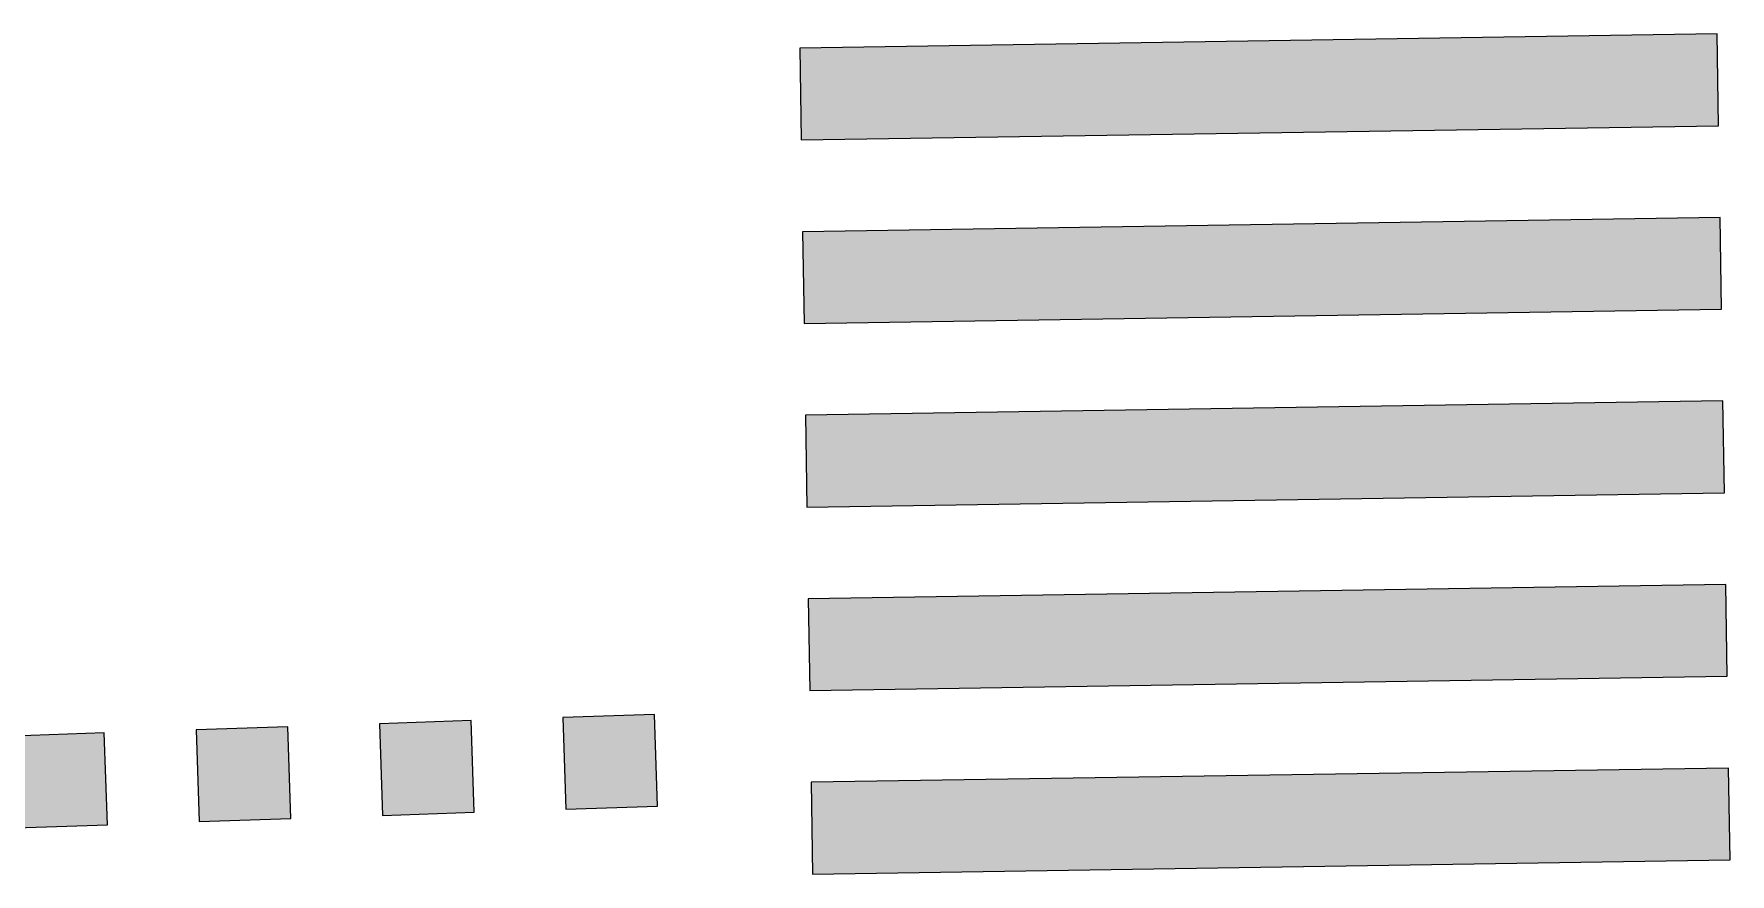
# Model space of a CAD drawing. Header units: metres. Extents: x 668617 to 675126, y 2286318 to 2293677.
# Drawn here: x 670069.67 to 670077.06, y 2287229.23 to 2287232.89 of the extents above; entities that cross this region are included whole.
import ezdxf

# ---------------------------------------------------------------- set-up
doc = ezdxf.new("R2010")
doc.units = ezdxf.units.M
doc.header["$MEASUREMENT"] = 0
doc.layers.add('DMTG-B-CuadrosVerdes', color=94, linetype='Continuous')
doc.layers.add('DMTG-SH-PASO PEATONAL', color=253, linetype='Continuous')

# ---------------------------------------------------------------- blocks, each defined once
blk = doc.blocks.new('*U148')
h = blk.add_hatch(color=256)
h.dxf.hatch_style = 1
h.paths.add_polyline_path([(0, 0), (0.4, 0), (0.4, 0.4), (0, 0.4)])
h = blk.add_hatch(color=256)
h.dxf.hatch_style = 1
h.paths.add_polyline_path([(0.8, 0), (1.2, 0), (1.2, 0.4), (0.8, 0.4)])
h = blk.add_hatch(color=256)
h.dxf.hatch_style = 1
h.paths.add_polyline_path([(0.8, 0), (1.2, 0), (1.2, 0.4), (0.8, 0.4)])
h = blk.add_hatch(color=256)
h.dxf.hatch_style = 1
h.paths.add_polyline_path([(1.6, 0), (2, 0), (2, 0.4), (1.6, 0.4)])
h = blk.add_hatch(color=256)
h.dxf.hatch_style = 1
h.paths.add_polyline_path([(1.6, 0), (2, 0), (2, 0.4), (1.6, 0.4)])
h = blk.add_hatch(color=256)
h.dxf.hatch_style = 1
h.paths.add_polyline_path([(2.4, 0), (2.8, 0), (2.8, 0.4), (2.4, 0.4)])
h = blk.add_hatch(color=256)
h.dxf.hatch_style = 1
h.paths.add_polyline_path([(2.4, 0), (2.8, 0), (2.8, 0.4), (2.4, 0.4)])
for points in [[(0, 0), (0.4, 0), (0.4, 0.4), (0, 0.4)], [(0.8, 0), (1.2, 0), (1.2, 0.4), (0.8, 0.4)], [(0.8, 0), (1.2, 0), (1.2, 0.4), (0.8, 0.4)], [(1.6, 0), (2, 0), (2, 0.4), (1.6, 0.4)], [(1.6, 0), (2, 0), (2, 0.4), (1.6, 0.4)], [(2.4, 0), (2.8, 0), (2.8, 0.4), (2.4, 0.4)], [(2.4, 0), (2.8, 0), (2.8, 0.4), (2.4, 0.4)]]:
    blk.add_lwpolyline(points, close=True)
blk = doc.blocks.new('*U314')
at = {"transparency": 33554687}
h = blk.add_hatch(color=252, dxfattribs=at)
h.dxf.hatch_style = 1
h.paths.add_polyline_path([(0.3212, 6.4921), (0.3409, 6.8916), (-3.6542, 7.0892), (-3.6739, 6.6897)])
h = blk.add_hatch(color=252, dxfattribs=at)
h.dxf.hatch_style = 1
h.paths.add_polyline_path([(0.2817, 5.693), (0.3014, 6.0925), (-3.6937, 6.2902), (-3.7135, 5.8907)])
h = blk.add_hatch(color=252, dxfattribs=at)
h.dxf.hatch_style = 1
h.paths.add_polyline_path([(0.2421, 4.894), (0.2619, 5.2935), (-3.7332, 5.4912), (-3.753, 5.0917)])
h = blk.add_hatch(color=252, dxfattribs=at)
h.dxf.hatch_style = 1
h.paths.add_polyline_path([(0.2026, 4.095), (0.2224, 4.4945), (-3.7728, 4.6922), (-3.7925, 4.2926)])
h = blk.add_hatch(color=252, dxfattribs=at)
h.dxf.hatch_style = 1
h.paths.add_polyline_path([(0.1631, 3.296), (0.1828, 3.6955), (-3.8123, 3.8931), (-3.8321, 3.4936)])
for points in [[(0.3212, 6.4921), (0.3409, 6.8916), (-3.6542, 7.0892), (-3.6739, 6.6897)], [(0.2817, 5.693), (0.3014, 6.0925), (-3.6937, 6.2902), (-3.7135, 5.8907)], [(0.2421, 4.894), (0.2619, 5.2935), (-3.7332, 5.4912), (-3.753, 5.0917)], [(0.2026, 4.095), (0.2224, 4.4945), (-3.7728, 4.6922), (-3.7925, 4.2926)], [(0.1631, 3.296), (0.1828, 3.6955), (-3.8123, 3.8931), (-3.8321, 3.4936)]]:
    blk.add_lwpolyline(points, close=True)

msp = doc.modelspace()

# ---------------------------------------------------------------- block references
at = {"layer": 'DMTG-B-CuadrosVerdes', "rotation": 181.9313955745467}
msp.add_blockref('*U148', (670072.37235, 2287229.92771), dxfattribs=at)
at = {"layer": 'DMTG-SH-PASO PEATONAL', "color": 252, "true_color": 0x939598, "rotation": 3.724617681222659}
msp.add_blockref('*U314', (670077.11238, 2287225.99452), dxfattribs=at)

doc.saveas('drawing.dxf')
